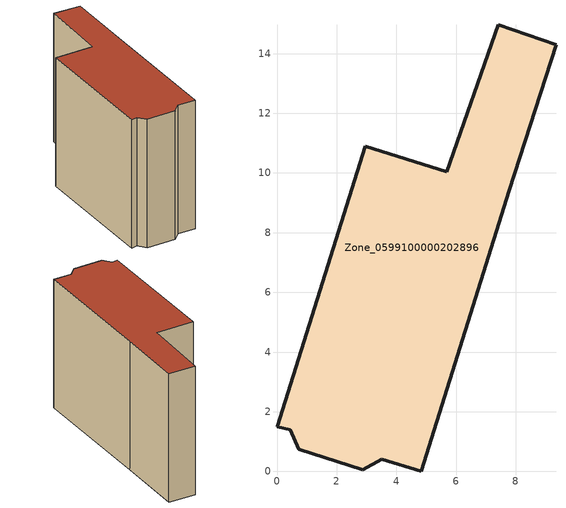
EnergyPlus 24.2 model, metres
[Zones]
Zone_0599100000202896
 floor ground (C_G): 3.51,0.41 2.88,0.06 0.73,0.74 0.45,1.4 0,1.5 2.95,10.9 5.69,10.04 7.41,14.97 9.35,14.3 7.78,9.43 4.83,0 z0
 wall outside (C_F): 9.35,14.3 7.41,14.97 5.69,10.04 2.95,10.9 0,1.5 0.45,1.4 0.73,0.74 2.88,0.06 3.51,0.41 4.83,0 7.78,9.43 9.35,14.3 z0:10.05
 roof outside (C_R): 3.51,0.41 4.83,0 7.78,9.43 9.35,14.3 7.41,14.97 5.69,10.04 2.95,10.9 0,1.5 0.45,1.4 0.73,0.74 2.88,0.06 z10.05
[BUILDING]
Pand.0599100000202896: North Axis=0; Terrain=City; Loads Convergence Tolerance Value=0.04; Temperature Convergence Tolerance Value=0.4; Solar Distribution=FullExterior; Maximum Number of Warmup Days=25; Minimum Number of Warmup Days=1
[Site:Location]
Rotterdam.The.Hague.AP_ZH_NLD Design_Conditions: Latitude=51.96; Longitude=4.45; Time Zone=1; Elevation=-4.5
[SITE:GROUNDTEMPERATURE:BUILDINGSURFACE]
18, 18, 18, 18, 18, 18, 18, 18, 18, 18, 18, 18
[MATERIAL] Thermal Absorptance=0.9; Solar Absorptance=0.7; Visible Absorptance=0.7
Name | Roughness | Thickness | Conductivity | Density | Specific Heat
G.TI.1946 | MediumSmooth | 0.15 | 1 | 540 | 1210
F.TI.1946 | Rough | 0.3 | 0.857143 | 1920 | 840
R.TI.1946 | MediumRough | 0.2 | 0.1 | 1500 | 1000
[CONSTRUCTION]
C_G: G.TI.1946
C_F: F.TI.1946
C_R: R.TI.1946
[ZONE]
Zone_0599100000202896: Type=1; Multiplier=1; Ceiling Height=Autocalculate; Volume=Autocalculate; Floor Area=autocalculate; Part of Total Floor Area=Yes
[ZONEINFILTRATION:DESIGNFLOWRATE]
Infil_Zone_0599100000202896: Zone or ZoneList or Space or SpaceList=Zone_0599100000202896; Schedule=AlwaysOn; Design Flow Rate Calculation Method=Flow/Area; Flow Rate per Floor Area=0.003; Constant Term Coefficient=1; Temperature Term Coefficient=0; Velocity Term Coefficient=0; Velocity Squared Term Coefficient=0
[HVACTEMPLATE:ZONE:IDEALLOADSAIRSYSTEM]
Zone_0599100000202896: Maximum Heating Supply Air Temperature=50; Minimum Cooling Supply Air Temperature=13; Maximum Heating Supply Air Humidity Ratio=0.0156; Minimum Cooling Supply Air Humidity Ratio=0.0077; Heating Limit=NoLimit; Cooling Limit=NoLimit; Dehumidification Control Type=ConstantSensibleHeatRatio; Cooling Sensible Heat Ratio=0.7; Dehumidification Setpoint=60; Humidification Control Type=None; Humidification Setpoint=30; Outdoor Air Method=None; Outdoor Air Flow Rate per Person=0.00944; Outdoor Air Flow Rate per Zone Floor Area=0; Outdoor Air Flow Rate per Zone=0; Demand Controlled Ventilation Type=None; Outdoor Air Economizer Type=NoEconomizer; Heat Recovery Type=None; Sensible Heat Recovery Effectiveness=0.7; Latent Heat Recovery Effectiveness=0.65
[ZONECONTROL:THERMOSTAT]
ThermostatControl_Zone_0599100000202896: Zone or ZoneList=Zone_0599100000202896; Control Type Schedule=DualSetpointControlType; Control 1=Thermostat_Zone_0599100000202896; Temperature Difference Between Cutout And Setpoint=0
[THERMOSTATSETPOINT:DUALSETPOINT]
Thermostat_Zone_0599100000202896: Heating Setpoint Temperature Schedule=HeatingSetpoint_Zone_0599100000202896; Cooling Setpoint Temperature Schedule=CoolingSetpoint_Zone_0599100000202896
[SCHEDULE:COMPACT]
HeatingSetpoint_Zone_0599100000202896: Through: 12/31, For: AllDays, Until: 24:00, 21
CoolingSetpoint_Zone_0599100000202896: Through: 12/31, For: AllDays, Until: 24:00, 24
DualSetpointControlType: Through: 12/31, For: AllDays, Until: 24:00, 4
AlwaysOn: Through: 12/31, For: AllDays, Until: 24:00, 1
